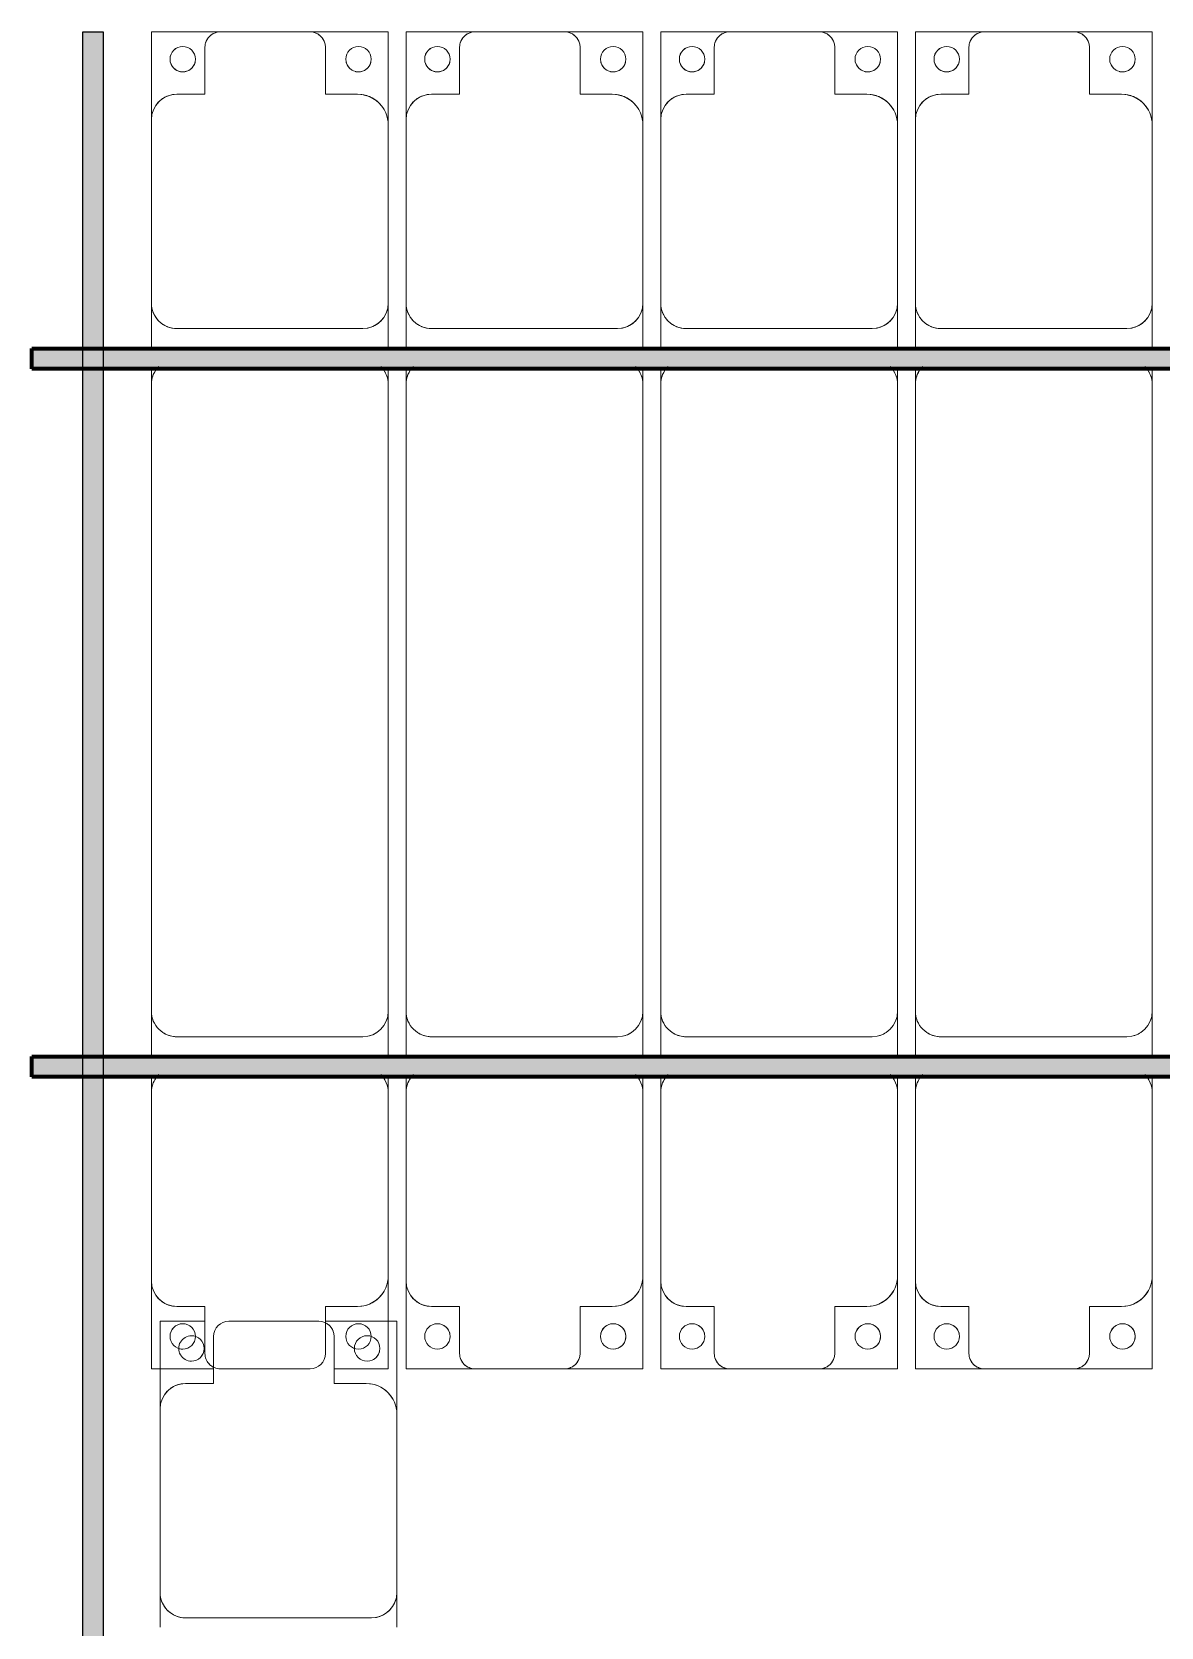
# Model space of a CAD drawing. Header units: millimetres. Extents: x -291190 to 146725, y 19759 to 185158.
# Drawn here: x -283664 to -281447, y 136010 to 139141 of the extents above; entities that cross this region are included whole.
import ezdxf

# ---------------------------------------------------------------- set-up
doc = ezdxf.new("R2010")
doc.units = ezdxf.units.MM
doc.layers.add('A-GENM', color=13, linetype='Continuous', lineweight=9)
doc.layers.add('S-BEAM', color=12, linetype='Continuous', lineweight=9)

# ---------------------------------------------------------------- blocks, each defined once
blk = doc.blocks.new('Dầm C52 - Dầm C52-73883-KHUNG KẾT CẤU BÈ PIN 4')
at = {"layer": 'S-BEAM', "lineweight": 140}
blk.add_hatch(color=1, dxfattribs=at).paths.add_polyline_path([(-174539.9, 20), (-174539.9, -20), (174539.9, -20), (174539.9, 20), (-173700.3, 20)])
at = {"layer": 'S-BEAM', "color": 1, "lineweight": 140}
for p, q in [((-174539.9, 20), (174539.9, 20)), ((174539.9, 20), (174539.9, -20)), ((174539.9, -20), (-174539.9, -20))]:
    blk.add_line(p, q, dxfattribs=at)
blk = doc.blocks.new('Dai phao do pin - DẢI PHAO ĐỠ PIN-V54-KHUNG KẾT CẤU BÈ PIN 4')
at = {"layer": 'A-GENM', "color": 7}
for p, q in [((-1312.2, 241.6), (-1129.7, 241.6)), ((-1312.2, 101.2), (-1312.2, 241.6)), ((-1312.2, 241.6), (-1312.2, 223.4)), ((-1129.7, 241.6), (-1312.2, 241.6)), ((-779.7, 241.6), (-1129.7, 241.6)), ((-779.7, 241.6), (-711.7, 241.6)), ((-779.7, 241.6), (-711.7, 241.6)), ((-729.7, -173.4), (-729.7, 191.6)), ((-1312.2, 171.3), (-1312.2, 156.1)), ((-1189.7, 181.6), (-1189.7, 118.2)), ((-1312.2, 142), (-1312.2, 123.8)), ((-1189.7, 118.2), (-1282.2, 118.2)), ((-1312.2, 88.2), (-1312.2, -88.2)), ((-1282.2, -118.2), (-1189.7, -118.2)), ((-1189.7, -118.2), (-1189.7, -173.4)), ((-1312.2, -223.4), (-1312.2, -135.2)), ((-1312.2, -146), (-1312.2, -166.1)), ((-1312.2, -183.5), (-1312.2, -212.7)), ((-1139.7, -223.4), (-1312.2, -223.4)), ((-1248.2, -223.4), (-1229.3, -223.4)), ((-1221, -223.4), (-1139.7, -223.4)), ((-1139.7, -223.4), (-779.7, -223.4)), ((-711.7, -223.4), (-779.7, -223.4)), ((-711.7, -223.4), (-779.7, -223.4))]:
    blk.add_line(p, q, dxfattribs=at)
for centre, radius, start, end in [((-1129.7, 181.6), 60, 90, 180), ((-1129.7, 181.6), 60, 120, 180), ((-779.7, 191.6), 50, 360, 90), ((-779.7, 191.6), 50, 360, 75), ((-1258.6, 183.2), 25, 0, 180), ((-1258.6, 183.2), 25, 165, 180), ((-1258.6, 183.2), 25, 30, 75), ((-1258.6, 183.2), 25, 180, 0), ((-1258.6, 183.2), 25, 180, 270), ((-1282.2, 88.2), 30, 90, 180), ((-1282.2, 88.2), 30, 105, 150), ((-1282.2, -88.2), 30, 180, 270), ((-1258.6, -161.8), 25, 0, 180), ((-1258.6, -161.8), 25, 165, 180), ((-1258.6, -161.8), 25, 45, 75), ((-1258.6, -161.8), 25, 180, 240), ((-1258.6, -161.8), 25, 180, 240), ((-1258.6, -161.8), 25, 240.0237, 299.9763), ((-1258.6, -161.8), 25, 240.0237, 270), ((-1258.6, -161.8), 25, 300, 0), ((-1139.7, -173.4), 50, 180, 270), ((-1139.7, -173.4), 50, 180, 255), ((-779.7, -173.4), 50, 270, 360), ((-779.7, -173.4), 50, 285, 360), ((-1139.7, -173.4), 50, 210, 225), ((-1139.7, -173.4), 50, 210, 225)]:
    blk.add_arc(centre, radius, start, end, dxfattribs=at)
blk = doc.blocks.new('Dải phao đi lại kèm đỡ invester - DẢI PHAO ĐI LẠI-71182-KHUNG KẾT CẤU BÈ PIN 4')
at = {"layer": 'A-GENM', "color": 7}
for p, q in [((39758.4, 1312.2), (39911.8, 1312.2)), ((39758.4, 1129.7), (39758.4, 1312.2)), ((39758.4, 1312.2), (39758.4, 1129.7)), ((39911.8, 1312.2), (39758.4, 1312.2)), ((40088.2, 1312.2), (39911.8, 1312.2)), ((40088.2, 1312.2), (40223.4, 1312.2)), ((40223.4, 1312.2), (40088.2, 1312.2)), ((40223.4, 1312.2), (40223.4, 1139.7)), ((40223.4, 1139.7), (40223.4, 1312.2)), ((40258.4, 1312.2), (40411.8, 1312.2)), ((40258.4, 1129.7), (40258.4, 1312.2)), ((40258.4, 1312.2), (40258.4, 1129.7)), ((40411.8, 1312.2), (40258.4, 1312.2)), ((40588.2, 1312.2), (40411.8, 1312.2)), ((40588.2, 1312.2), (40723.4, 1312.2)), ((40723.4, 1312.2), (40588.2, 1312.2)), ((40723.4, 1312.2), (40723.4, 1139.7)), ((40723.4, 1139.7), (40723.4, 1312.2)), ((40758.4, 1312.2), (40911.8, 1312.2)), ((40758.4, 1129.7), (40758.4, 1312.2)), ((40758.4, 1312.2), (40758.4, 1129.7)), ((40911.8, 1312.2), (40758.4, 1312.2)), ((41088.2, 1312.2), (40911.8, 1312.2)), ((41088.2, 1312.2), (41223.4, 1312.2)), ((41223.4, 1312.2), (41088.2, 1312.2)), ((41223.4, 1312.2), (41223.4, 1139.7)), ((41223.4, 1139.7), (41223.4, 1312.2)), ((41258.4, 1312.2), (41364.8, 1312.2)), ((41258.4, 1129.7), (41258.4, 1312.2)), ((41308.1, 1312.2), (41296.2, 1312.2)), ((41345.9, 1312.2), (41332.6, 1312.2)), ((41588.2, 1312.2), (41411.8, 1312.2)), ((41601.2, 1312.2), (41723.4, 1312.2)), ((41625.3, 1312.2), (41610.3, 1312.2)), ((41657, 1312.2), (41644.7, 1312.2)), ((41723.4, 1312.2), (41705.4, 1312.2)), ((41723.4, 1312.2), (41723.4, 1139.7)), ((41723.4, 1139.7), (41723.4, 1312.2)), ((39881.8, 1282.2), (39881.8, 1189.7)), ((40118.2, 1189.7), (40118.2, 1282.2)), ((40381.8, 1282.2), (40381.8, 1189.7)), ((40618.2, 1189.7), (40618.2, 1282.2)), ((40881.8, 1282.2), (40881.8, 1189.7)), ((41118.2, 1189.7), (41118.2, 1282.2)), ((41381.8, 1282.2), (41381.8, 1189.7)), ((41618.2, 1189.7), (41618.2, 1282.2)), ((41258.4, 1248.4), (41258.4, 1227)), ((41258.4, 1219.8), (41258.4, 1129.7)), ((39881.8, 1189.7), (39818.4, 1189.7)), ((40173.4, 1189.7), (40118.2, 1189.7)), ((40381.8, 1189.7), (40318.4, 1189.7)), ((40673.4, 1189.7), (40618.2, 1189.7)), ((40881.8, 1189.7), (40818.4, 1189.7)), ((41173.4, 1189.7), (41118.2, 1189.7)), ((41381.8, 1189.7), (41318.4, 1189.7)), ((41673.4, 1189.7), (41618.2, 1189.7)), ((39758.4, 1129.7), (39758.4, 769.7)), ((40223.4, 769.7), (40223.4, 1139.7)), ((40258.4, 1129.7), (40258.4, 769.7)), ((40723.4, 769.7), (40723.4, 1139.7)), ((40758.4, 1129.7), (40758.4, 769.7)), ((41223.4, 769.7), (41223.4, 1139.7)), ((41258.4, 1129.7), (41258.4, 769.7)), ((41723.4, 769.7), (41723.4, 1139.7)), ((39758.4, 739.2), (39758.4, 769.7)), ((39758.4, 739.2), (39758.4, 769.7)), ((40223.4, 769.7), (40223.4, 739.2)), ((40223.4, 769.7), (40223.4, 739.2)), ((40258.4, 739.2), (40258.4, 769.7)), ((40258.4, 739.2), (40258.4, 769.7)), ((40723.4, 769.7), (40723.4, 739.2)), ((40723.4, 769.7), (40723.4, 739.2)), ((40758.4, 739.2), (40758.4, 769.7)), ((40758.4, 739.2), (40758.4, 769.7)), ((41223.4, 769.7), (41223.4, 739.2)), ((41223.4, 769.7), (41223.4, 739.2)), ((41258.4, 739.2), (41258.4, 769.7)), ((41258.4, 739.2), (41258.4, 769.7)), ((41723.4, 769.7), (41723.4, 739.2)), ((41723.4, 769.7), (41723.4, 739.2)), ((39758.4, 610.3), (39758.4, 699.2)), ((39758.4, 610.3), (39758.4, 699.2)), ((40223.4, 699.2), (40223.4, 610.3)), ((40223.4, 699.2), (40223.4, 610.3)), ((40258.4, 610.3), (40258.4, 699.2)), ((40258.4, 610.3), (40258.4, 699.2)), ((40723.4, 699.2), (40723.4, 610.3)), ((40723.4, 699.2), (40723.4, 610.3)), ((40758.4, 610.3), (40758.4, 699.2)), ((40758.4, 610.3), (40758.4, 699.2)), ((41223.4, 699.2), (41223.4, 610.3)), ((41223.4, 699.2), (41223.4, 610.3)), ((41258.4, 610.3), (41258.4, 699.2)), ((41258.4, 610.3), (41258.4, 699.2)), ((41723.4, 699.2), (41723.4, 610.3)), ((41723.4, 699.2), (41723.4, 610.3)), ((40173.4, 660.3), (39808.4, 660.3)), ((40673.4, 660.3), (40308.4, 660.3)), ((41173.4, 660.3), (40808.4, 660.3)), ((41673.4, 660.3), (41308.4, 660.3)), ((39758.4, 610.3), (39758.4, -620.3)), ((40223.4, -620.3), (40223.4, 610.3)), ((40258.4, 610.3), (40258.4, -620.3)), ((40723.4, -620.3), (40723.4, 610.3)), ((40758.4, 610.3), (40758.4, -620.3)), ((41223.4, -620.3), (41223.4, 610.3)), ((41258.4, 610.3), (41258.4, -620.3)), ((41723.4, -620.3), (41723.4, 610.3)), ((39758.4, -650.8), (39758.4, -620.3)), ((39758.4, -650.8), (39758.4, -620.3)), ((40223.4, -620.3), (40223.4, -650.8)), ((40223.4, -620.3), (40223.4, -650.8)), ((40258.4, -650.8), (40258.4, -620.3)), ((40258.4, -650.8), (40258.4, -620.3)), ((40723.4, -620.3), (40723.4, -650.8)), ((40723.4, -620.3), (40723.4, -650.8)), ((40758.4, -650.8), (40758.4, -620.3)), ((40758.4, -650.8), (40758.4, -620.3)), ((41223.4, -620.3), (41223.4, -650.8)), ((41223.4, -620.3), (41223.4, -650.8)), ((41258.4, -650.8), (41258.4, -620.3)), ((41258.4, -650.8), (41258.4, -620.3)), ((41723.4, -620.3), (41723.4, -650.8)), ((41723.4, -620.3), (41723.4, -650.8)), ((39758.4, -779.7), (39758.4, -690.8)), ((39758.4, -779.7), (39758.4, -690.8)), ((40223.4, -690.8), (40223.4, -779.7)), ((40223.4, -690.8), (40223.4, -779.7)), ((40258.4, -779.7), (40258.4, -690.8)), ((40258.4, -779.7), (40258.4, -690.8)), ((40723.4, -690.8), (40723.4, -779.7)), ((40723.4, -690.8), (40723.4, -779.7)), ((40758.4, -779.7), (40758.4, -690.8)), ((40758.4, -779.7), (40758.4, -690.8)), ((41223.4, -690.8), (41223.4, -779.7)), ((41223.4, -690.8), (41223.4, -779.7)), ((41258.4, -779.7), (41258.4, -690.8)), ((41258.4, -779.7), (41258.4, -690.8)), ((41723.4, -690.8), (41723.4, -779.7)), ((41723.4, -690.8), (41723.4, -779.7)), ((40173.4, -729.7), (39808.4, -729.7)), ((40673.4, -729.7), (40308.4, -729.7)), ((41173.4, -729.7), (40808.4, -729.7)), ((41673.4, -729.7), (41308.4, -729.7)), ((39758.4, -779.7), (39758.4, -1129.7)), ((40223.4, -1139.7), (40223.4, -779.7)), ((40258.4, -779.7), (40258.4, -1129.7)), ((40723.4, -1139.7), (40723.4, -779.7)), ((40758.4, -779.7), (40758.4, -1129.7)), ((41223.4, -1139.7), (41223.4, -779.7)), ((41258.4, -779.7), (41258.4, -1129.7)), ((41723.4, -1139.7), (41723.4, -779.7)), ((39758.4, -1312.2), (39758.4, -1129.7)), ((39758.4, -1129.7), (39758.4, -1312.2)), ((40223.4, -1139.7), (40223.4, -1312.2)), ((40223.4, -1312.2), (40223.4, -1139.7)), ((40258.4, -1312.2), (40258.4, -1129.7)), ((40258.4, -1129.7), (40258.4, -1312.2)), ((40723.4, -1139.7), (40723.4, -1312.2)), ((40723.4, -1312.2), (40723.4, -1139.7)), ((40758.4, -1312.2), (40758.4, -1129.7)), ((40758.4, -1129.7), (40758.4, -1312.2)), ((41223.4, -1139.7), (41223.4, -1312.2)), ((41223.4, -1312.2), (41223.4, -1139.7)), ((41258.4, -1312.2), (41258.4, -1129.7)), ((41258.4, -1129.7), (41258.4, -1312.2)), ((41723.4, -1139.7), (41723.4, -1312.2)), ((41723.4, -1312.2), (41723.4, -1139.7)), ((39818.4, -1189.7), (39881.8, -1189.7)), ((39881.8, -1189.7), (39881.8, -1282.2)), ((40118.2, -1282.2), (40118.2, -1189.7)), ((40118.2, -1189.7), (40173.4, -1189.7)), ((40318.4, -1189.7), (40381.8, -1189.7)), ((40381.8, -1189.7), (40381.8, -1282.2)), ((40618.2, -1282.2), (40618.2, -1189.7)), ((40618.2, -1189.7), (40673.4, -1189.7)), ((40818.4, -1189.7), (40881.8, -1189.7)), ((40881.8, -1189.7), (40881.8, -1282.2)), ((41118.2, -1282.2), (41118.2, -1189.7)), ((41118.2, -1189.7), (41173.4, -1189.7)), ((41318.4, -1189.7), (41381.8, -1189.7)), ((41381.8, -1189.7), (41381.8, -1282.2)), ((41618.2, -1282.2), (41618.2, -1189.7)), ((41618.2, -1189.7), (41673.4, -1189.7)), ((39911.8, -1312.2), (39758.4, -1312.2)), ((39758.4, -1312.2), (39911.8, -1312.2)), ((39911.8, -1312.2), (40088.2, -1312.2)), ((40223.4, -1312.2), (40088.2, -1312.2)), ((40088.2, -1312.2), (40223.4, -1312.2)), ((40411.8, -1312.2), (40258.4, -1312.2)), ((40258.4, -1312.2), (40411.8, -1312.2)), ((40411.8, -1312.2), (40588.2, -1312.2)), ((40723.4, -1312.2), (40588.2, -1312.2)), ((40588.2, -1312.2), (40723.4, -1312.2)), ((40911.8, -1312.2), (40758.4, -1312.2)), ((40758.4, -1312.2), (40911.8, -1312.2)), ((40911.8, -1312.2), (41088.2, -1312.2)), ((41223.4, -1312.2), (41088.2, -1312.2)), ((41088.2, -1312.2), (41223.4, -1312.2)), ((41411.8, -1312.2), (41258.4, -1312.2)), ((41258.4, -1312.2), (41411.8, -1312.2)), ((41411.8, -1312.2), (41588.2, -1312.2)), ((41723.4, -1312.2), (41588.2, -1312.2)), ((41588.2, -1312.2), (41723.4, -1312.2))]:
    blk.add_line(p, q, dxfattribs=at)
for centre, radius, start, end in [((39911.8, 1282.2), 30, 90, 180), ((39911.8, 1282.2), 30, 105, 165), ((39911.8, 1282.2), 30, 135, 165), ((39911.8, 1282.2), 30, 135, 165), ((39911.8, 1282.2), 30, 105, 120), ((39911.8, 1282.2), 30, 105, 120), ((40088.2, 1282.2), 30, 360, 90), ((40088.2, 1282.2), 30, 60, 75), ((40088.2, 1282.2), 30, 15, 75), ((40088.2, 1282.2), 30, 60, 75), ((40088.2, 1282.2), 30, 15, 30), ((40088.2, 1282.2), 30, 15, 30), ((40411.8, 1282.2), 30, 90, 180), ((40411.8, 1282.2), 30, 105, 165), ((40411.8, 1282.2), 30, 135, 165), ((40411.8, 1282.2), 30, 135, 165), ((40411.8, 1282.2), 30, 105, 120), ((40411.8, 1282.2), 30, 105, 120), ((40588.2, 1282.2), 30, 360, 90), ((40588.2, 1282.2), 30, 60, 75), ((40588.2, 1282.2), 30, 15, 75), ((40588.2, 1282.2), 30, 60, 75), ((40588.2, 1282.2), 30, 15, 30), ((40588.2, 1282.2), 30, 15, 30), ((40911.8, 1282.2), 30, 90, 180), ((40911.8, 1282.2), 30, 105, 165), ((40911.8, 1282.2), 30, 135, 165), ((40911.8, 1282.2), 30, 135, 165), ((40911.8, 1282.2), 30, 105, 120), ((40911.8, 1282.2), 30, 105, 120), ((41088.2, 1282.2), 30, 360, 90), ((41088.2, 1282.2), 30, 60, 75), ((41088.2, 1282.2), 30, 15, 75), ((41088.2, 1282.2), 30, 60, 75), ((41088.2, 1282.2), 30, 15, 30), ((41088.2, 1282.2), 30, 15, 30), ((41411.8, 1282.2), 30, 90, 180), ((41588.2, 1282.2), 30, 360, 90), ((41588.2, 1282.2), 30, 15, 60), ((39816.8, 1248.6), 25, 90, 270), ((39816.8, 1248.6), 25, 90, 255), ((39816.8, 1248.6), 25, 270, 90), ((39816.8, 1248.6), 25, 0, 90), ((40161.8, 1248.6), 25, 90, 270), ((40161.8, 1248.6), 25, 90, 180), ((40161.8, 1248.6), 25, 270, 90), ((40161.8, 1248.6), 25, 270, 90), ((40316.8, 1248.6), 25, 90, 270), ((40316.8, 1248.6), 25, 90, 255), ((40316.8, 1248.6), 25, 270, 90), ((40316.8, 1248.6), 25, 0, 90), ((40661.8, 1248.6), 25, 90, 270), ((40661.8, 1248.6), 25, 90, 180), ((40661.8, 1248.6), 25, 270, 90), ((40661.8, 1248.6), 25, 270, 90), ((40816.8, 1248.6), 25, 90, 270), ((40816.8, 1248.6), 25, 90, 255), ((40816.8, 1248.6), 25, 270, 90), ((40816.8, 1248.6), 25, 0, 90), ((41161.8, 1248.6), 25, 90, 270), ((41161.8, 1248.6), 25, 90, 180), ((41161.8, 1248.6), 25, 270, 90), ((41161.8, 1248.6), 25, 270, 90), ((41316.8, 1248.6), 25, 90, 270), ((41316.8, 1248.6), 25, 90, 180), ((41316.8, 1248.6), 25, 270, 90), ((41316.8, 1248.6), 25, 0, 90), ((41661.8, 1248.6), 25, 90, 270), ((41661.8, 1248.6), 25, 90, 180), ((41661.8, 1248.6), 25, 270, 90), ((41661.8, 1248.6), 25, 75, 90), ((39816.8, 1248.6), 25, 270, 285), ((39816.8, 1248.6), 25, 300, 345), ((40161.8, 1248.6), 25, 195, 255), ((40316.8, 1248.6), 25, 270, 285), ((40316.8, 1248.6), 25, 300, 345), ((40661.8, 1248.6), 25, 195, 255), ((40816.8, 1248.6), 25, 270, 285), ((40816.8, 1248.6), 25, 300, 345), ((41161.8, 1248.6), 25, 195, 255), ((41316.8, 1248.6), 25, 330, 345), ((41661.8, 1248.6), 25, 315, 0), ((39818.4, 1129.7), 60, 90, 180), ((39818.4, 1129.7), 60, 90, 150), ((39818.4, 1129.7), 60, 135, 150), ((39818.4, 1129.7), 60, 135, 150), ((40173.4, 1139.7), 50, 0, 90), ((40173.4, 1139.7), 50, 45, 90), ((40173.4, 1139.7), 50, 15, 90), ((40173.4, 1139.7), 50, 45, 90), ((40318.4, 1129.7), 60, 90, 180), ((40318.4, 1129.7), 60, 90, 150), ((40318.4, 1129.7), 60, 135, 150), ((40318.4, 1129.7), 60, 135, 150), ((40673.4, 1139.7), 50, 0, 90), ((40673.4, 1139.7), 50, 45, 90), ((40673.4, 1139.7), 50, 15, 90), ((40673.4, 1139.7), 50, 45, 90), ((40818.4, 1129.7), 60, 90, 180), ((40818.4, 1129.7), 60, 90, 150), ((40818.4, 1129.7), 60, 135, 150), ((40818.4, 1129.7), 60, 135, 150), ((41173.4, 1139.7), 50, 0, 90), ((41173.4, 1139.7), 50, 45, 90), ((41173.4, 1139.7), 50, 15, 90), ((41173.4, 1139.7), 50, 45, 90), ((41318.4, 1129.7), 60, 90, 180), ((41318.4, 1129.7), 60, 90, 150), ((41318.4, 1129.7), 60, 135, 150), ((41318.4, 1129.7), 60, 135, 150), ((41673.4, 1139.7), 50, 0, 90), ((41673.4, 1139.7), 50, 45, 90), ((41673.4, 1139.7), 50, 15, 90), ((41673.4, 1139.7), 50, 45, 90), ((39808.4, 769.7), 50, 180, 225), ((39808.4, 769.7), 50, 195, 225), ((40173.4, 769.7), 50, 315, 0), ((40173.4, 769.7), 50, 315, 345), ((40308.4, 769.7), 50, 180, 225), ((40308.4, 769.7), 50, 195, 225), ((40673.4, 769.7), 50, 315, 0), ((40673.4, 769.7), 50, 315, 345), ((40808.4, 769.7), 50, 180, 225), ((40808.4, 769.7), 50, 195, 225), ((41173.4, 769.7), 50, 315, 0), ((41173.4, 769.7), 50, 315, 345), ((41308.4, 769.7), 50, 180, 225), ((41308.4, 769.7), 50, 195, 225), ((41673.4, 769.7), 50, 315, 0), ((41673.4, 769.7), 50, 315, 345), ((39808.4, 610.3), 50, 90, 180), ((39808.4, 610.3), 50, 105, 120), ((40173.4, 610.3), 50, 360, 90), ((40173.4, 610.3), 50, 60, 90), ((40308.4, 610.3), 50, 90, 180), ((40308.4, 610.3), 50, 105, 120), ((40673.4, 610.3), 50, 360, 90), ((40673.4, 610.3), 50, 60, 90), ((40808.4, 610.3), 50, 90, 180), ((40808.4, 610.3), 50, 105, 120), ((41173.4, 610.3), 50, 360, 90), ((41173.4, 610.3), 50, 60, 90), ((41308.4, 610.3), 50, 90, 180), ((41308.4, 610.3), 50, 105, 120), ((41673.4, 610.3), 50, 360, 90), ((41673.4, 610.3), 50, 60, 90), ((39808.4, 610.3), 50, 150, 180), ((40173.4, 610.3), 50, 15, 30), ((40308.4, 610.3), 50, 150, 180), ((40673.4, 610.3), 50, 15, 30), ((40808.4, 610.3), 50, 150, 180), ((41173.4, 610.3), 50, 15, 30), ((41308.4, 610.3), 50, 150, 180), ((41673.4, 610.3), 50, 15, 30), ((39808.4, -620.3), 50, 180, 225), ((40173.4, -620.3), 50, 315, 0), ((40173.4, -620.3), 50, 330, 0), ((40308.4, -620.3), 50, 180, 225), ((40673.4, -620.3), 50, 315, 0), ((40673.4, -620.3), 50, 330, 0), ((40808.4, -620.3), 50, 180, 225), ((41173.4, -620.3), 50, 315, 0), ((41173.4, -620.3), 50, 330, 0), ((41308.4, -620.3), 50, 180, 225), ((41673.4, -620.3), 50, 315, 0), ((41673.4, -620.3), 50, 330, 0), ((39808.4, -620.3), 50, 195, 210), ((40308.4, -620.3), 50, 195, 210), ((40808.4, -620.3), 50, 195, 210), ((41308.4, -620.3), 50, 195, 210), ((39808.4, -779.7), 50, 90, 180), ((39808.4, -779.7), 50, 90, 165), ((40173.4, -779.7), 50, 360, 90), ((40173.4, -779.7), 50, 15, 90), ((40308.4, -779.7), 50, 90, 180), ((40308.4, -779.7), 50, 90, 165), ((40673.4, -779.7), 50, 360, 90), ((40673.4, -779.7), 50, 15, 90), ((40808.4, -779.7), 50, 90, 180), ((40808.4, -779.7), 50, 90, 165), ((41173.4, -779.7), 50, 360, 90), ((41173.4, -779.7), 50, 15, 90), ((41308.4, -779.7), 50, 90, 180), ((41308.4, -779.7), 50, 90, 165), ((41673.4, -779.7), 50, 360, 90), ((41673.4, -779.7), 50, 15, 90), ((39818.4, -1129.7), 60, 180, 270), ((40173.4, -1139.7), 50, 270, 360), ((40173.4, -1139.7), 50, 270, 345), ((40318.4, -1129.7), 60, 180, 270), ((40673.4, -1139.7), 50, 270, 360), ((40673.4, -1139.7), 50, 270, 345), ((40818.4, -1129.7), 60, 180, 270), ((41173.4, -1139.7), 50, 270, 360), ((41173.4, -1139.7), 50, 270, 345), ((41318.4, -1129.7), 60, 180, 270), ((41673.4, -1139.7), 50, 270, 360), ((41673.4, -1139.7), 50, 270, 345), ((39818.4, -1129.7), 60, 210, 270), ((40173.4, -1139.7), 50, 300, 315), ((40173.4, -1139.7), 50, 300, 315), ((40318.4, -1129.7), 60, 210, 270), ((40673.4, -1139.7), 50, 300, 315), ((40673.4, -1139.7), 50, 300, 315), ((40818.4, -1129.7), 60, 210, 270), ((41173.4, -1139.7), 50, 300, 315), ((41173.4, -1139.7), 50, 300, 315), ((41318.4, -1129.7), 60, 210, 270), ((41673.4, -1139.7), 50, 300, 315), ((41673.4, -1139.7), 50, 300, 315), ((39816.8, -1258.6), 25, 90, 270), ((39816.8, -1258.6), 25, 90, 165), ((39816.8, -1258.6), 25, 270, 90), ((39816.8, -1258.6), 25, 75, 90), ((39816.8, -1258.6), 25, 15, 60), ((40161.8, -1258.6), 25, 90, 270), ((40161.8, -1258.6), 25, 90, 165), ((40161.8, -1258.6), 25, 270, 90), ((40161.8, -1258.6), 25, 15, 90), ((40316.8, -1258.6), 25, 90, 270), ((40316.8, -1258.6), 25, 90, 165), ((40316.8, -1258.6), 25, 270, 90), ((40316.8, -1258.6), 25, 75, 90), ((40316.8, -1258.6), 25, 15, 60), ((40661.8, -1258.6), 25, 90, 270), ((40661.8, -1258.6), 25, 90, 165), ((40661.8, -1258.6), 25, 270, 90), ((40661.8, -1258.6), 25, 15, 90), ((40816.8, -1258.6), 25, 90, 270), ((40816.8, -1258.6), 25, 90, 165), ((40816.8, -1258.6), 25, 270, 90), ((40816.8, -1258.6), 25, 75, 90), ((40816.8, -1258.6), 25, 15, 60), ((41161.8, -1258.6), 25, 90, 270), ((41161.8, -1258.6), 25, 90, 165), ((41161.8, -1258.6), 25, 270, 90), ((41161.8, -1258.6), 25, 15, 90), ((41316.8, -1258.6), 25, 90, 270), ((41316.8, -1258.6), 25, 90, 165), ((41316.8, -1258.6), 25, 270, 90), ((41316.8, -1258.6), 25, 75, 90), ((41316.8, -1258.6), 25, 15, 60), ((41661.8, -1258.6), 25, 90, 270), ((41661.8, -1258.6), 25, 90, 165), ((41661.8, -1258.6), 25, 270, 90), ((41661.8, -1258.6), 25, 15, 90), ((39816.8, -1258.6), 25, 180, 270), ((39816.8, -1258.6), 25, 270, 360), ((39911.8, -1282.2), 30, 180, 270), ((40088.2, -1282.2), 30, 270, 0), ((40161.8, -1258.6), 25, 180, 270), ((40161.8, -1258.6), 25, 270, 0), ((40316.8, -1258.6), 25, 180, 270), ((40316.8, -1258.6), 25, 270, 360), ((40411.8, -1282.2), 30, 180, 270), ((40588.2, -1282.2), 30, 270, 0), ((40661.8, -1258.6), 25, 180, 270), ((40661.8, -1258.6), 25, 270, 0), ((40816.8, -1258.6), 25, 180, 270), ((40816.8, -1258.6), 25, 270, 360), ((40911.8, -1282.2), 30, 180, 270), ((41088.2, -1282.2), 30, 270, 0), ((41161.8, -1258.6), 25, 180, 270), ((41161.8, -1258.6), 25, 270, 0), ((41316.8, -1258.6), 25, 180, 270), ((41316.8, -1258.6), 25, 270, 360), ((41411.8, -1282.2), 30, 180, 270), ((41588.2, -1282.2), 30, 270, 0), ((41661.8, -1258.6), 25, 180, 270), ((41661.8, -1258.6), 25, 270, 0), ((39911.8, -1282.2), 30, 195, 225), ((39911.8, -1282.2), 30, 195, 255), ((39911.8, -1282.2), 30, 195, 225), ((39911.8, -1282.2), 30, 240, 255), ((39911.8, -1282.2), 30, 240, 255), ((40088.2, -1282.2), 30, 285, 345), ((40088.2, -1282.2), 30, 285, 300), ((40088.2, -1282.2), 30, 285, 300), ((40088.2, -1282.2), 30, 330, 345), ((40088.2, -1282.2), 30, 330, 345), ((40411.8, -1282.2), 30, 195, 225), ((40411.8, -1282.2), 30, 195, 255), ((40411.8, -1282.2), 30, 195, 225), ((40411.8, -1282.2), 30, 240, 255), ((40411.8, -1282.2), 30, 240, 255), ((40588.2, -1282.2), 30, 285, 345), ((40588.2, -1282.2), 30, 285, 300), ((40588.2, -1282.2), 30, 285, 300), ((40588.2, -1282.2), 30, 330, 345), ((40588.2, -1282.2), 30, 330, 345), ((40911.8, -1282.2), 30, 195, 225), ((40911.8, -1282.2), 30, 195, 255), ((40911.8, -1282.2), 30, 195, 225), ((40911.8, -1282.2), 30, 240, 255), ((40911.8, -1282.2), 30, 240, 255), ((41088.2, -1282.2), 30, 285, 345), ((41088.2, -1282.2), 30, 285, 300), ((41088.2, -1282.2), 30, 285, 300), ((41088.2, -1282.2), 30, 330, 345), ((41088.2, -1282.2), 30, 330, 345), ((41411.8, -1282.2), 30, 195, 225), ((41411.8, -1282.2), 30, 195, 255), ((41411.8, -1282.2), 30, 195, 225), ((41411.8, -1282.2), 30, 240, 255), ((41411.8, -1282.2), 30, 240, 255), ((41588.2, -1282.2), 30, 285, 345), ((41588.2, -1282.2), 30, 285, 300), ((41588.2, -1282.2), 30, 285, 300), ((41588.2, -1282.2), 30, 330, 345), ((41588.2, -1282.2), 30, 330, 345)]:
    blk.add_arc(centre, radius, start, end, dxfattribs=at)
blk = doc.blocks.new('Dầm C52 - Hộp 40x60-74703-KHUNG KẾT CẤU BÈ PIN 4')
at = {"layer": 'S-BEAM', "lineweight": 25}
blk.add_hatch(color=4, dxfattribs=at).paths.add_polyline_path([(-37152.5, -20), (37152.5, -20), (37152.5, 20), (-37152.5, 20)])
at = {"layer": 'S-BEAM', "color": 4, "lineweight": 25}
for p, q in [((-37152.5, 20), (37152.5, 20)), ((37152.5, 20), (37152.5, -20)), ((37152.5, -20), (-37152.5, -20))]:
    blk.add_line(p, q, dxfattribs=at)

msp = doc.modelspace()

# ---------------------------------------------------------------- block references
at = {"layer": 'A-GENM', "color": 7}
for name, p, rotation in [('Dải phao đi lại kèm đỡ invester - DẢI PHAO ĐI LẠI-71182-KHUNG KẾT CẤU BÈ PIN 4', (-241705.7, 137829), 180), ('Dai phao do pin - DẢI PHAO ĐỠ PIN-V54-KHUNG KẾT CẤU BÈ PIN 4', (-283188.7, 135298.2), 269.9999999999996)]:
    msp.add_blockref(name, p, dxfattribs=dict(at, rotation=rotation))
at = {"layer": 'S-BEAM', "color": 4, "lineweight": 25, "rotation": 89.99999999999977}
msp.add_blockref('Dầm C52 - Hộp 40x60-74703-KHUNG KẾT CẤU BÈ PIN 4', (-283543.8, 101988.7), dxfattribs=at)
at = {"layer": 'S-BEAM', "color": 1, "lineweight": 140, "rotation": 180}
for p in [(-109123.8, 138499.8), (-109123.8, 137109.8)]:
    msp.add_blockref('Dầm C52 - Dầm C52-73883-KHUNG KẾT CẤU BÈ PIN 4', p, dxfattribs=at)

doc.saveas('drawing.dxf')
